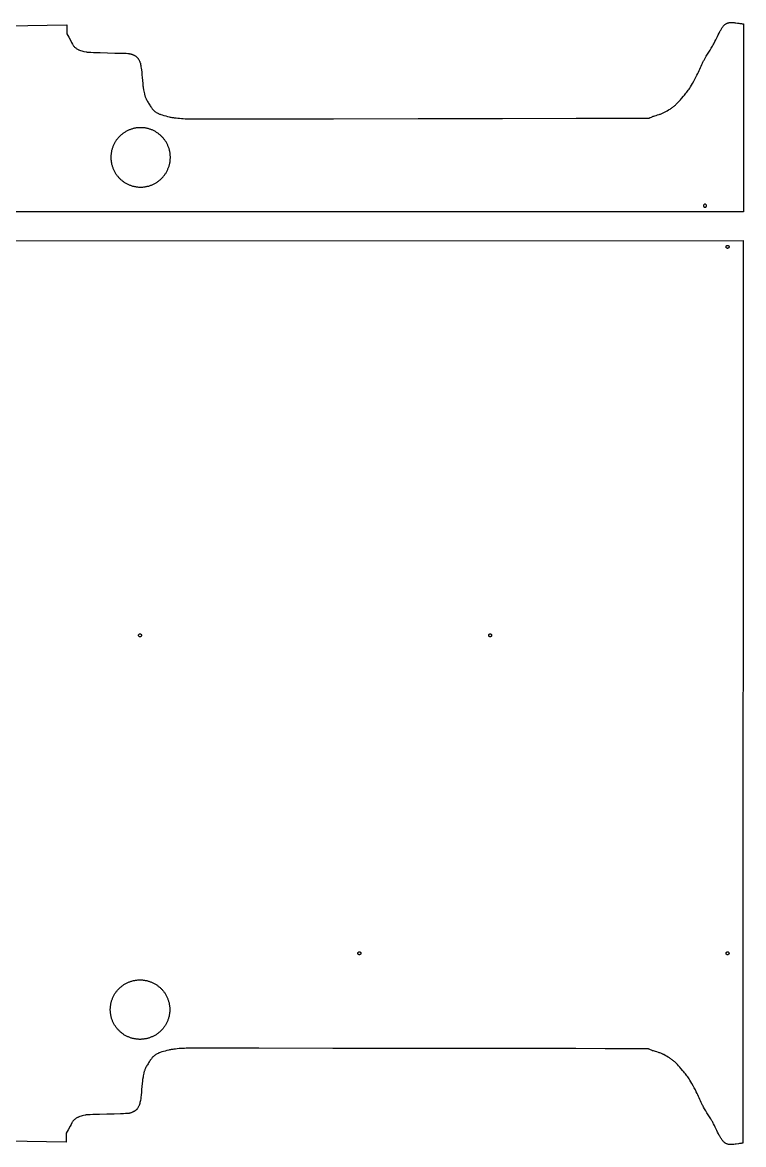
# Model space of a CAD drawing. Extents: x 370 to 4637, y 632 to 7112.
# Drawn here: x 1837 to 2807, y 2178 to 3688 of the extents above; entities that cross this region are included whole.
import ezdxf

# ---------------------------------------------------------------- set-up
doc = ezdxf.new("R2010")
doc.units = 0
doc.layers.add('Default Layer', color=1, linetype='CONTINUOUS')

msp = doc.modelspace()

# ---------------------------------------------------------------- linework, layer by layer
at = {"layer": 'Default Layer'}
for points in [[(1528.5, 3679), (1897, 3685.2), (1897, 3678.6), (1897, 3673.2), (1898.2, 3670.9), (1899.5, 3668.5), (1902.2, 3663.5), (1903.4, 3661.2), (1904.6, 3659.2), (1905.1, 3658.3), (1905.5, 3657.6), (1905.9, 3657), (1906.2, 3656.6), (1906.9, 3655.9), (1907.5, 3655.2), (1908.2, 3654.6), (1908.9, 3654), (1909.7, 3653.4), (1910.5, 3652.9), (1911.2, 3652.4), (1912.1, 3652), (1912.7, 3651.7), (1913.3, 3651.4), (1914.2, 3651.1), (1915.6, 3650.7), (1917, 3650.2), (1918.5, 3649.8), (1920, 3649.4), (1923, 3648.7), (1923.5, 3648.6), (1924.2, 3648.5), (1925.2, 3648.4), (1926.3, 3648.3), (1929.3, 3648.2), (1933, 3648), (1937.1, 3647.9), (1941.7, 3647.7), (1951.6, 3647.5), (1961.4, 3647.2), (1970.2, 3647), (1973.8, 3646.9), (1976.8, 3646.8), (1978.9, 3646.7), (1979.7, 3646.7), (1980.1, 3646.6), (1980.8, 3646.5), (1981.5, 3646.3), (1982.2, 3646.1), (1982.9, 3646), (1983.6, 3645.7), (1984.3, 3645.5), (1985, 3645.2), (1985.7, 3645), (1986.4, 3644.7), (1987, 3644.4), (1987.7, 3644.1), (1988.2, 3643.8), (1988.8, 3643.5), (1989.3, 3643.2), (1989.8, 3642.9), (1990.2, 3642.6), (1990.6, 3642.2), (1991.1, 3641.8), (1991.5, 3641.4), (1992, 3640.9), (1992.4, 3640.4), (1992.8, 3639.9), (1993.1, 3639.4), (1993.4, 3638.9), (1993.8, 3638.4), (1994.1, 3637.8), (1994.3, 3637.3), (1994.8, 3636.4), (1995, 3636), (1995.2, 3635.5), (1995.3, 3634.9), (1995.5, 3634.4), (1995.9, 3633.1), (1996.2, 3631.8), (1996.4, 3630.4), (1996.7, 3629.1), (1997.2, 3626.4), (1997.3, 3625.6), (1997.4, 3624.5), (1997.7, 3621.6), (1998, 3618), (1998.4, 3614.1), (1998.8, 3610.1), (1999.1, 3606.4), (1999.4, 3603.2), (1999.6, 3601.9), (1999.7, 3600.9), (2000.3, 3597.5), (2000.6, 3595.7), (2000.9, 3594), (2001.3, 3592.3), (2001.5, 3591.5), (2001.8, 3590.6), (2002, 3589.8), (2002.3, 3588.9), (2002.6, 3588.1), (2002.9, 3587.3), (2003.3, 3586.4), (2003.7, 3585.5), (2004.3, 3584.4), (2004.9, 3583.2), (2005.6, 3582), (2006.3, 3580.8), (2007.1, 3579.6), (2007.8, 3578.3), (2008.6, 3577.1), (2009.3, 3575.9), (2010.1, 3574.8), (2010.8, 3573.8), (2011.4, 3572.9), (2012, 3572.1), (2012.6, 3571.4), (2013, 3570.9), (2013.4, 3570.5), (2013.8, 3570.1), (2014.2, 3569.7), (2014.7, 3569.3), (2015.6, 3568.6), (2016.5, 3567.9), (2017.4, 3567.3), (2018.4, 3566.7), (2019.4, 3566.1), (2020.5, 3565.6), (2021, 3565.4), (2021.7, 3565.1), (2022.5, 3564.8), (2023.4, 3564.5), (2025.4, 3563.8), (2027.7, 3563.1), (2030.1, 3562.5), (2032.5, 3561.8), (2034.9, 3561.3), (2036, 3561), (2037.1, 3560.8), (2038.2, 3560.6), (2039.3, 3560.4), (2040.4, 3560.2), (2041.6, 3560.1), (2043.9, 3559.8), (2046.3, 3559.5), (2048.8, 3559.3), (2051.2, 3559.1), (2053.7, 3559), (2056.1, 3558.8), (2058.4, 3558.8), (2064.1, 3558.8), (2084.6, 3558.7), (2115.8, 3558.7), (2155.9, 3558.8), (2255.7, 3558.8), (2369.5, 3558.9), (2483.2, 3559.1), (2582.4, 3559.3), (2622, 3559.4), (2652.7, 3559.4), (2672.5, 3559.5), (2677.9, 3559.6), (2679.3, 3559.6), (2679.8, 3559.6), (2680.3, 3559.7), (2680.8, 3559.9), (2681.3, 3560), (2681.7, 3560.2), (2682.4, 3560.5), (2683.6, 3561), (2684.3, 3561.4), (2685, 3561.7), (2685.8, 3562), (2686.8, 3562.3), (2688.1, 3562.8), (2689.8, 3563.2), (2691.7, 3563.8), (2693.7, 3564.4), (2694.7, 3564.8), (2695.7, 3565.1), (2696.7, 3565.5), (2697.6, 3565.8), (2698.5, 3566.2), (2699.4, 3566.6), (2700.2, 3567), (2701, 3567.4), (2702.8, 3568.4), (2704.7, 3569.4), (2706.6, 3570.6), (2707.5, 3571.2), (2708.5, 3571.8), (2709.4, 3572.4), (2710.3, 3573.1), (2711.3, 3573.7), (2712.2, 3574.4), (2713, 3575), (2713.9, 3575.7), (2714.7, 3576.4), (2715.6, 3577.2), (2716.4, 3578), (2717.3, 3578.8), (2718.2, 3579.7), (2719.1, 3580.6), (2720.8, 3582.4), (2722.4, 3584.3), (2724, 3586), (2726.6, 3589.1), (2727.7, 3590.4), (2728.8, 3591.7), (2729.9, 3593), (2730.9, 3594.4), (2732, 3595.7), (2733, 3597.1), (2734, 3598.5), (2734.9, 3599.9), (2735.4, 3600.7), (2736, 3601.6), (2737.3, 3603.8), (2738.7, 3606.4), (2740.3, 3609.1), (2741.8, 3611.9), (2743.2, 3614.7), (2744.6, 3617.2), (2745.7, 3619.5), (2746.2, 3620.5), (2746.7, 3621.5), (2747.6, 3623.5), (2748.5, 3625.5), (2749.4, 3627.6), (2750.3, 3629.7), (2751.2, 3631.7), (2752.2, 3633.7), (2752.7, 3634.7), (2753.2, 3635.7), (2753.7, 3636.7), (2754.3, 3637.8), (2755.7, 3640.2), (2757.2, 3642.8), (2758.9, 3645.5), (2762.3, 3651), (2764, 3653.8), (2765.6, 3656.5), (2766.2, 3657.4), (2766.7, 3658.4), (2767.3, 3659.4), (2767.9, 3660.5), (2768.9, 3662.6), (2770, 3664.9), (2772.2, 3669.4), (2773.3, 3671.7), (2774.4, 3673.9), (2775.5, 3676), (2776, 3677), (2776.6, 3678), (2777.1, 3679), (2777.7, 3679.9), (2778.3, 3680.8), (2778.8, 3681.7), (2779.4, 3682.5), (2780, 3683.3), (2780.6, 3684), (2781.2, 3684.6), (2781.8, 3685.2), (2782.4, 3685.8), (2783.1, 3686.2), (2783.4, 3686.4), (2783.7, 3686.6), (2784.2, 3686.9), (2784.7, 3687.1), (2785.2, 3687.3), (2785.7, 3687.5), (2786.1, 3687.7), (2786.6, 3687.8), (2787.1, 3687.9), (2787.6, 3688), (2788.2, 3688.1), (2788.8, 3688.2), (2789.4, 3688.3), (2790, 3688.3), (2790.6, 3688.4), (2791.2, 3688.4), (2792.5, 3688.3), (2793.6, 3688.2), (2794.7, 3688.1), (2795.8, 3688), (2796.9, 3687.9), (2799, 3687.5), (2801.2, 3687.2), (2802.3, 3687), (2803.3, 3686.9), (2804.4, 3686.8), (2805.4, 3686.7), (2806.1, 3686.7), (2807.3, 3686.6), (2807.4, 3433.5), (2807.4, 3433.5), (2806.3, 3433.5), (998.5, 3433.5)], [(867.3, 3394.6), (2806.9, 3394.7), (2806.5, 2179.8), (2805.8, 2179.8), (2805, 2179.8), (2804.3, 2179.7), (2803.5, 2179.7), (2802, 2179.5), (2800.5, 2179.3), (2797.4, 2178.8), (2795.9, 2178.6), (2794.3, 2178.4), (2792.8, 2178.2), (2792.1, 2178.2), (2791.3, 2178.1), (2790.6, 2178.1), (2789.9, 2178.1), (2789.1, 2178.1), (2788.4, 2178.2), (2787.7, 2178.3), (2787, 2178.4), (2786.3, 2178.5), (2785.6, 2178.7), (2784.9, 2178.9), (2784.2, 2179.2), (2783.6, 2179.5), (2782.9, 2179.8), (2782.6, 2180), (2782.3, 2180.2), (2781.7, 2180.7), (2781.1, 2181.2), (2780.5, 2181.8), (2779.9, 2182.5), (2779.3, 2183.2), (2778.7, 2184), (2778.1, 2184.8), (2777.5, 2185.6), (2776.9, 2186.5), (2776.4, 2187.5), (2775.8, 2188.4), (2775.3, 2189.4), (2774.7, 2190.5), (2773.6, 2192.6), (2772.5, 2194.8), (2771.4, 2197.1), (2769.3, 2201.6), (2768.2, 2203.8), (2767.1, 2206), (2766.5, 2207), (2766, 2208.1), (2765.4, 2209), (2764.9, 2210), (2763.3, 2212.7), (2761.6, 2215.4), (2758.1, 2221), (2756.5, 2223.7), (2754.9, 2226.3), (2753.6, 2228.6), (2753, 2229.7), (2752.4, 2230.7), (2751.9, 2231.7), (2751.4, 2232.7), (2750.4, 2234.8), (2749.5, 2236.8), (2748.6, 2238.9), (2747.7, 2240.9), (2746.8, 2243), (2745.9, 2245), (2745.4, 2246), (2744.9, 2247), (2743.8, 2249.2), (2742.5, 2251.8), (2741, 2254.5), (2739.5, 2257.3), (2738, 2260.1), (2736.5, 2262.6), (2735.3, 2264.8), (2734.7, 2265.8), (2734.2, 2266.5), (2733.2, 2268), (2732.2, 2269.4), (2731.2, 2270.7), (2730.2, 2272.1), (2729.1, 2273.5), (2728, 2274.8), (2726.9, 2276.1), (2725.8, 2277.4), (2723.2, 2280.4), (2721.7, 2282.2), (2720, 2284), (2718.3, 2285.9), (2717.4, 2286.7), (2716.5, 2287.6), (2715.7, 2288.5), (2714.8, 2289.3), (2713.9, 2290), (2713.1, 2290.7), (2712.3, 2291.4), (2711.4, 2292.1), (2710.5, 2292.8), (2709.6, 2293.4), (2708.7, 2294.1), (2707.7, 2294.7), (2706.8, 2295.3), (2705.8, 2295.9), (2703.9, 2297), (2702.1, 2298.1), (2700.3, 2299.1), (2699.4, 2299.5), (2698.6, 2299.9), (2697.8, 2300.3), (2696.9, 2300.6), (2695.9, 2301), (2694.9, 2301.4), (2693.9, 2301.7), (2692.9, 2302), (2690.9, 2302.7), (2689.1, 2303.2), (2687.4, 2303.7), (2686, 2304.1), (2685, 2304.4), (2684.3, 2304.7), (2683.5, 2305.1), (2682.1, 2305.8), (2681.3, 2306.1), (2680.6, 2306.4), (2680.2, 2306.5), (2679.8, 2306.7), (2679.4, 2306.8), (2679, 2306.9), (2678.5, 2306.9), (2677.1, 2306.9), (2671.8, 2306.9), (2651.9, 2307), (2621.2, 2307.1), (2581.6, 2307.2), (2482.4, 2307.4), (2368.8, 2307.5), (2254.9, 2307.6), (2155.1, 2307.7), (2115, 2307.7), (2083.8, 2307.7), (2063.3, 2307.7), (2057.6, 2307.7), (2055.3, 2307.6), (2052.9, 2307.5), (2050.5, 2307.4), (2048, 2307.2), (2045.6, 2306.9), (2043.2, 2306.7), (2040.8, 2306.4), (2039.7, 2306.2), (2038.5, 2306.1), (2037.4, 2305.9), (2036.3, 2305.7), (2035.3, 2305.4), (2034.1, 2305.2), (2031.7, 2304.6), (2029.3, 2304), (2026.9, 2303.3), (2024.7, 2302.7), (2022.7, 2302), (2021.8, 2301.7), (2021, 2301.4), (2020.3, 2301.1), (2019.7, 2300.8), (2018.7, 2300.3), (2017.7, 2299.8), (2016.7, 2299.2), (2015.7, 2298.5), (2014.8, 2297.9), (2013.9, 2297.1), (2013.5, 2296.8), (2013, 2296.4), (2012.6, 2296), (2012.2, 2295.6), (2011.8, 2295.1), (2011.3, 2294.4), (2010.7, 2293.6), (2010, 2292.7), (2009.3, 2291.6), (2008.6, 2290.5), (2007.8, 2289.4), (2007.1, 2288.1), (2006.3, 2286.9), (2005.5, 2285.6), (2004.8, 2284.4), (2004.2, 2283.2), (2003.5, 2282.1), (2003, 2281), (2002.5, 2280), (2002.1, 2279.1), (2001.8, 2278.3), (2001.5, 2277.5), (2001.2, 2276.7), (2001, 2275.9), (2000.8, 2275), (2000.6, 2274.2), (2000.2, 2272.5), (1999.8, 2270.7), (1999.5, 2269), (1999, 2265.5), (1998.8, 2264.5), (1998.7, 2263.3), (1998.3, 2260.1), (1998, 2256.4), (1997.6, 2252.4), (1997.3, 2248.4), (1997, 2244.8), (1996.7, 2242), (1996.5, 2240.9), (1996.4, 2240.1), (1995.9, 2237.4), (1995.7, 2236), (1995.4, 2234.7), (1995.1, 2233.3), (1994.8, 2232.1), (1994.6, 2231.5), (1994.4, 2231), (1994.2, 2230.5), (1994, 2230), (1993.6, 2229.2), (1993.1, 2228.3), (1992.6, 2227.5), (1992.1, 2226.7), (1991.8, 2226.3), (1991.5, 2225.9), (1991.2, 2225.5), (1990.8, 2225.1), (1990.5, 2224.8), (1990.2, 2224.5), (1989.8, 2224.2), (1989.4, 2223.9), (1989, 2223.6), (1988.5, 2223.3), (1988, 2223), (1987.5, 2222.7), (1986.9, 2222.4), (1986.3, 2222.1), (1985.6, 2221.8), (1985, 2221.5), (1984.3, 2221.2), (1983.6, 2221), (1982.9, 2220.7), (1982.1, 2220.5), (1981.4, 2220.3), (1980.7, 2220.1), (1980, 2220), (1979.4, 2219.9), (1978.9, 2219.8), (1978.2, 2219.8), (1976, 2219.7), (1973.1, 2219.5), (1969.4, 2219.4), (1960.7, 2219.2), (1950.8, 2219), (1941, 2218.7), (1936.4, 2218.6), (1932.2, 2218.5), (1928.5, 2218.3), (1925.6, 2218.2), (1924.4, 2218.1), (1923.4, 2218), (1922.7, 2217.9), (1922.2, 2217.8), (1919.3, 2217.1), (1917.7, 2216.6), (1916.2, 2216.2), (1914.7, 2215.8), (1913.4, 2215.4), (1912.8, 2215.1), (1912.2, 2214.9), (1911.7, 2214.7), (1911.3, 2214.5), (1910.5, 2214), (1909.7, 2213.6), (1908.9, 2213), (1908.2, 2212.5), (1907.4, 2211.9), (1906.8, 2211.3), (1906.1, 2210.6), (1905.5, 2209.9), (1905.1, 2209.5), (1904.7, 2208.9), (1904.3, 2208.2), (1903.8, 2207.3), (1902.7, 2205.3), (1901.4, 2203), (1898.8, 2198), (1897.5, 2195.5), (1896.3, 2193.3), (1896.3, 2181.3), (1527.8, 2187.5)]]:
    msp.add_lwpolyline(points, dxfattribs=at)
for points in [[(1956.3, 3506.7), (1956.3, 3505.7), (1956.3, 3504.7), (1956.4, 3503.7), (1956.5, 3502.6), (1956.6, 3501.6), (1956.7, 3500.6), (1956.9, 3499.6), (1957.1, 3498.7), (1957.3, 3497.7), (1957.5, 3496.7), (1957.8, 3495.8), (1958.1, 3494.8), (1958.4, 3493.9), (1958.7, 3493), (1959, 3492.1), (1959.4, 3491.2), (1959.8, 3490.3), (1960.2, 3489.4), (1960.6, 3488.5), (1961.1, 3487.7), (1961.6, 3486.8), (1962.1, 3486), (1962.6, 3485.2), (1963.1, 3484.4), (1963.6, 3483.6), (1964.2, 3482.8), (1964.8, 3482), (1965.4, 3481.3), (1966, 3480.6), (1966.7, 3479.8), (1967.3, 3479.1), (1968, 3478.4), (1968.7, 3477.8), (1969.4, 3477.1), (1970.1, 3476.5), (1970.8, 3475.9), (1971.6, 3475.3), (1972.3, 3474.7), (1973.1, 3474.1), (1973.9, 3473.6), (1974.7, 3473), (1975.5, 3472.5), (1976.4, 3472), (1977.2, 3471.6), (1978.1, 3471.1), (1978.9, 3470.7), (1979.8, 3470.3), (1980.7, 3469.9), (1981.6, 3469.5), (1982.5, 3469.2), (1983.4, 3468.8), (1984.4, 3468.5), (1985.3, 3468.2), (1986.3, 3468), (1987.2, 3467.8), (1988.2, 3467.5), (1989.2, 3467.4), (1990.2, 3467.2), (1991.2, 3467), (1992.2, 3466.9), (1993.2, 3466.8), (1994.2, 3466.8), (1995.2, 3466.7), (1996.3, 3466.7), (1997.3, 3466.7), (1998.3, 3466.8), (1999.3, 3466.8), (2000.4, 3466.9), (2001.4, 3467), (2002.4, 3467.2), (2003.3, 3467.4), (2004.3, 3467.5), (2005.3, 3467.8), (2006.3, 3468), (2007.2, 3468.2), (2008.2, 3468.5), (2009.1, 3468.8), (2010, 3469.2), (2010.9, 3469.5), (2011.8, 3469.9), (2012.7, 3470.3), (2013.6, 3470.7), (2014.5, 3471.1), (2015.3, 3471.6), (2016.2, 3472), (2017, 3472.5), (2017.8, 3473), (2018.6, 3473.6), (2019.4, 3474.1), (2020.2, 3474.7), (2021, 3475.3), (2021.7, 3475.9), (2022.4, 3476.5), (2023.2, 3477.1), (2023.9, 3477.8), (2024.5, 3478.4), (2025.2, 3479.1), (2025.9, 3479.8), (2026.5, 3480.6), (2027.1, 3481.3), (2027.7, 3482), (2028.3, 3482.8), (2028.9, 3483.6), (2029.4, 3484.4), (2030, 3485.2), (2030.5, 3486), (2031, 3486.8), (2031.4, 3487.7), (2031.9, 3488.5), (2032.3, 3489.4), (2032.7, 3490.3), (2033.1, 3491.2), (2033.5, 3492.1), (2033.8, 3493), (2034.2, 3493.9), (2034.5, 3494.8), (2034.7, 3495.8), (2035, 3496.7), (2035.2, 3497.7), (2035.5, 3498.7), (2035.6, 3499.6), (2035.8, 3500.6), (2035.9, 3501.6), (2036.1, 3502.6), (2036.1, 3503.7), (2036.2, 3504.7), (2036.3, 3505.7), (2036.3, 3506.7), (2036.3, 3507.8), (2036.2, 3508.8), (2036.1, 3509.8), (2036.1, 3510.8), (2035.9, 3511.8), (2035.8, 3512.8), (2035.6, 3513.8), (2035.5, 3514.8), (2035.2, 3515.8), (2035, 3516.7), (2034.7, 3517.7), (2034.5, 3518.6), (2034.2, 3519.6), (2033.8, 3520.5), (2033.5, 3521.4), (2033.1, 3522.3), (2032.7, 3523.2), (2032.3, 3524.1), (2031.9, 3524.9), (2031.4, 3525.8), (2031, 3526.6), (2030.5, 3527.5), (2030, 3528.3), (2029.4, 3529.1), (2028.9, 3529.9), (2028.3, 3530.7), (2027.7, 3531.4), (2027.1, 3532.2), (2026.5, 3532.9), (2025.9, 3533.6), (2025.2, 3534.3), (2024.5, 3535), (2023.9, 3535.7), (2023.2, 3536.3), (2022.4, 3537), (2021.7, 3537.6), (2021, 3538.2), (2020.2, 3538.8), (2019.4, 3539.3), (2018.6, 3539.9), (2017.8, 3540.4), (2017, 3540.9), (2016.2, 3541.4), (2015.3, 3541.9), (2014.5, 3542.4), (2013.6, 3542.8), (2012.7, 3543.2), (2011.8, 3543.6), (2010.9, 3544), (2010, 3544.3), (2009.1, 3544.6), (2008.2, 3544.9), (2007.2, 3545.2), (2006.3, 3545.5), (2005.3, 3545.7), (2004.3, 3545.9), (2003.3, 3546.1), (2002.4, 3546.3), (2001.4, 3546.4), (2000.4, 3546.5), (1999.3, 3546.6), (1998.3, 3546.7), (1997.3, 3546.7), (1996.3, 3546.7), (1995.2, 3546.7), (1994.2, 3546.7), (1993.2, 3546.6), (1992.2, 3546.5), (1991.2, 3546.4), (1990.2, 3546.3), (1989.2, 3546.1), (1988.2, 3545.9), (1987.2, 3545.7), (1986.3, 3545.5), (1985.3, 3545.2), (1984.4, 3544.9), (1983.4, 3544.6), (1982.5, 3544.3), (1981.6, 3544), (1980.7, 3543.6), (1979.8, 3543.2), (1978.9, 3542.8), (1978.1, 3542.4), (1977.2, 3541.9), (1976.4, 3541.4), (1975.5, 3540.9), (1974.7, 3540.4), (1973.9, 3539.9), (1973.1, 3539.3), (1972.3, 3538.8), (1971.6, 3538.2), (1970.8, 3537.6), (1970.1, 3537), (1969.4, 3536.3), (1968.7, 3535.7), (1968, 3535), (1967.3, 3534.3), (1966.7, 3533.6), (1966, 3532.9), (1965.4, 3532.2), (1964.8, 3531.4), (1964.2, 3530.7), (1963.6, 3529.9), (1963.1, 3529.1), (1962.6, 3528.3), (1962.1, 3527.5), (1961.6, 3526.6), (1961.1, 3525.8), (1960.6, 3524.9), (1960.2, 3524.1), (1959.8, 3523.2), (1959.4, 3522.3), (1959, 3521.4), (1958.7, 3520.5), (1958.4, 3519.6), (1958.1, 3518.6), (1957.8, 3517.7), (1957.5, 3516.7), (1957.3, 3515.8), (1957.1, 3514.8), (1956.9, 3513.8), (1956.7, 3512.8), (1956.6, 3511.8), (1956.5, 3510.8), (1956.4, 3509.8), (1956.3, 3508.8), (1956.3, 3507.8), (1956.3, 3506.7)], [(2753.5, 3441.7), (2753.5, 3441.5), (2753.5, 3441.3), (2753.6, 3441.1), (2753.7, 3440.9), (2753.7, 3440.7), (2753.8, 3440.6), (2754, 3440.4), (2754.1, 3440.3), (2754.2, 3440.1), (2754.4, 3440), (2754.5, 3439.9), (2754.7, 3439.9), (2754.9, 3439.8), (2755.1, 3439.7), (2755.3, 3439.7), (2755.5, 3439.7), (2755.7, 3439.7), (2755.9, 3439.7), (2756.1, 3439.8), (2756.3, 3439.9), (2756.4, 3439.9), (2756.6, 3440), (2756.8, 3440.1), (2756.9, 3440.3), (2757, 3440.4), (2757.2, 3440.6), (2757.3, 3440.7), (2757.3, 3440.9), (2757.4, 3441.1), (2757.5, 3441.3), (2757.5, 3441.5), (2757.5, 3441.7), (2757.5, 3441.9), (2757.5, 3442.1), (2757.4, 3442.3), (2757.3, 3442.5), (2757.3, 3442.6), (2757.2, 3442.8), (2757, 3443), (2756.9, 3443.1), (2756.8, 3443.2), (2756.6, 3443.4), (2756.4, 3443.5), (2756.3, 3443.5), (2756.1, 3443.6), (2755.9, 3443.7), (2755.7, 3443.7), (2755.5, 3443.7), (2755.3, 3443.7), (2755.1, 3443.7), (2754.9, 3443.6), (2754.7, 3443.5), (2754.5, 3443.5), (2754.4, 3443.4), (2754.2, 3443.2), (2754.1, 3443.1), (2754, 3443), (2753.8, 3442.8), (2753.7, 3442.6), (2753.7, 3442.5), (2753.6, 3442.3), (2753.5, 3442.1), (2753.5, 3441.9), (2753.5, 3441.7)], [(2783.8, 3386.3), (2783.8, 3386.5), (2783.8, 3386.7), (2783.9, 3386.9), (2784, 3387.1), (2784, 3387.3), (2784.1, 3387.5), (2784.2, 3387.6), (2784.4, 3387.7), (2784.5, 3387.9), (2784.7, 3388), (2784.8, 3388.1), (2785, 3388.2), (2785.2, 3388.2), (2785.4, 3388.3), (2785.6, 3388.3), (2785.8, 3388.3), (2786, 3388.3), (2786.2, 3388.3), (2786.4, 3388.2), (2786.6, 3388.2), (2786.7, 3388.1), (2786.9, 3388), (2787.1, 3387.9), (2787.2, 3387.7), (2787.3, 3387.6), (2787.5, 3387.5), (2787.6, 3387.3), (2787.6, 3387.1), (2787.7, 3386.9), (2787.8, 3386.7), (2787.8, 3386.5), (2787.8, 3386.3), (2787.8, 3386.1), (2787.8, 3385.9), (2787.7, 3385.7), (2787.6, 3385.6), (2787.6, 3385.4), (2787.5, 3385.2), (2787.3, 3385.1), (2787.2, 3384.9), (2787.1, 3384.8), (2786.9, 3384.7), (2786.7, 3384.6), (2786.6, 3384.5), (2786.4, 3384.4), (2786.2, 3384.4), (2786, 3384.3), (2785.8, 3384.3), (2785.6, 3384.3), (2785.4, 3384.4), (2785.2, 3384.4), (2785, 3384.5), (2784.8, 3384.6), (2784.7, 3384.7), (2784.5, 3384.8), (2784.4, 3384.9), (2784.2, 3385.1), (2784.1, 3385.2), (2784, 3385.4), (2784, 3385.6), (2783.9, 3385.7), (2783.8, 3385.9), (2783.8, 3386.1), (2783.8, 3386.3)], [(1993.5, 2863.5), (1993.5, 2863.7), (1993.5, 2863.9), (1993.6, 2864.1), (1993.6, 2864.3), (1993.7, 2864.4), (1993.8, 2864.6), (1993.9, 2864.8), (1994.1, 2864.9), (1994.2, 2865), (1994.3, 2865.1), (1994.5, 2865.2), (1994.7, 2865.3), (1994.9, 2865.4), (1995.1, 2865.4), (1995.3, 2865.5), (1995.5, 2865.5), (1995.7, 2865.5), (1995.9, 2865.4), (1996.1, 2865.4), (1996.2, 2865.3), (1996.4, 2865.2), (1996.6, 2865.1), (1996.7, 2865), (1996.9, 2864.9), (1997, 2864.8), (1997.1, 2864.6), (1997.2, 2864.4), (1997.3, 2864.3), (1997.4, 2864.1), (1997.4, 2863.9), (1997.5, 2863.7), (1997.5, 2863.5), (1997.5, 2863.3), (1997.4, 2863.1), (1997.4, 2862.9), (1997.3, 2862.7), (1997.2, 2862.5), (1997.1, 2862.4), (1997, 2862.2), (1996.9, 2862.1), (1996.7, 2861.9), (1996.6, 2861.8), (1996.4, 2861.7), (1996.2, 2861.6), (1996.1, 2861.6), (1995.9, 2861.5), (1995.7, 2861.5), (1995.5, 2861.5), (1995.3, 2861.5), (1995.1, 2861.5), (1994.9, 2861.6), (1994.7, 2861.6), (1994.5, 2861.7), (1994.3, 2861.8), (1994.2, 2861.9), (1994.1, 2862.1), (1993.9, 2862.2), (1993.8, 2862.4), (1993.7, 2862.5), (1993.6, 2862.7), (1993.6, 2862.9), (1993.5, 2863.1), (1993.5, 2863.3), (1993.5, 2863.5)], [(2464.6, 2863.5), (2464.6, 2863.7), (2464.6, 2863.9), (2464.6, 2864.1), (2464.7, 2864.3), (2464.8, 2864.4), (2464.9, 2864.6), (2465, 2864.8), (2465.1, 2864.9), (2465.3, 2865), (2465.4, 2865.1), (2465.6, 2865.2), (2465.8, 2865.3), (2466, 2865.4), (2466.2, 2865.4), (2466.4, 2865.5), (2466.6, 2865.5), (2466.8, 2865.5), (2467, 2865.4), (2467.2, 2865.4), (2467.3, 2865.3), (2467.5, 2865.2), (2467.7, 2865.1), (2467.8, 2865), (2468, 2864.9), (2468.1, 2864.8), (2468.2, 2864.6), (2468.3, 2864.4), (2468.4, 2864.3), (2468.5, 2864.1), (2468.5, 2863.9), (2468.5, 2863.7), (2468.6, 2863.5), (2468.5, 2863.3), (2468.5, 2863.1), (2468.5, 2862.9), (2468.4, 2862.7), (2468.3, 2862.5), (2468.2, 2862.4), (2468.1, 2862.2), (2468, 2862.1), (2467.8, 2861.9), (2467.7, 2861.8), (2467.5, 2861.7), (2467.3, 2861.6), (2467.2, 2861.6), (2467, 2861.5), (2466.8, 2861.5), (2466.6, 2861.5), (2466.4, 2861.5), (2466.2, 2861.5), (2466, 2861.6), (2465.8, 2861.6), (2465.6, 2861.7), (2465.4, 2861.8), (2465.3, 2861.9), (2465.1, 2862.1), (2465, 2862.2), (2464.9, 2862.4), (2464.8, 2862.5), (2464.7, 2862.7), (2464.6, 2862.9), (2464.6, 2863.1), (2464.6, 2863.3), (2464.6, 2863.5)], [(2288.5, 2435.5), (2288.6, 2435.7), (2288.6, 2435.9), (2288.6, 2436.1), (2288.7, 2436.3), (2288.8, 2436.5), (2288.9, 2436.6), (2289, 2436.8), (2289.1, 2436.9), (2289.3, 2437.1), (2289.4, 2437.2), (2289.6, 2437.3), (2289.8, 2437.4), (2290, 2437.4), (2290.1, 2437.5), (2290.3, 2437.5), (2290.5, 2437.5), (2290.8, 2437.5), (2290.9, 2437.5), (2291.1, 2437.4), (2291.3, 2437.4), (2291.5, 2437.3), (2291.7, 2437.2), (2291.8, 2437.1), (2292, 2436.9), (2292.1, 2436.8), (2292.2, 2436.6), (2292.3, 2436.5), (2292.4, 2436.3), (2292.5, 2436.1), (2292.5, 2435.9), (2292.5, 2435.7), (2292.5, 2435.5), (2292.5, 2435.3), (2292.5, 2435.1), (2292.5, 2434.9), (2292.4, 2434.8), (2292.3, 2434.6), (2292.2, 2434.4), (2292.1, 2434.3), (2292, 2434.1), (2291.8, 2434), (2291.7, 2433.9), (2291.5, 2433.8), (2291.3, 2433.7), (2291.1, 2433.6), (2290.9, 2433.6), (2290.8, 2433.5), (2290.5, 2433.5), (2290.3, 2433.5), (2290.1, 2433.6), (2290, 2433.6), (2289.8, 2433.7), (2289.6, 2433.8), (2289.4, 2433.9), (2289.3, 2434), (2289.1, 2434.1), (2289, 2434.3), (2288.9, 2434.4), (2288.8, 2434.6), (2288.7, 2434.8), (2288.6, 2434.9), (2288.6, 2435.1), (2288.6, 2435.3), (2288.5, 2435.5)], [(2783.8, 2435.5), (2783.8, 2435.7), (2783.8, 2435.9), (2783.9, 2436.1), (2784, 2436.3), (2784, 2436.5), (2784.1, 2436.6), (2784.2, 2436.8), (2784.4, 2436.9), (2784.5, 2437.1), (2784.7, 2437.2), (2784.8, 2437.3), (2785, 2437.4), (2785.2, 2437.4), (2785.4, 2437.5), (2785.6, 2437.5), (2785.8, 2437.5), (2786, 2437.5), (2786.2, 2437.5), (2786.4, 2437.4), (2786.6, 2437.4), (2786.7, 2437.3), (2786.9, 2437.2), (2787.1, 2437.1), (2787.2, 2436.9), (2787.3, 2436.8), (2787.5, 2436.6), (2787.6, 2436.5), (2787.6, 2436.3), (2787.7, 2436.1), (2787.8, 2435.9), (2787.8, 2435.7), (2787.8, 2435.5), (2787.8, 2435.3), (2787.8, 2435.1), (2787.7, 2434.9), (2787.6, 2434.8), (2787.6, 2434.6), (2787.5, 2434.4), (2787.3, 2434.3), (2787.2, 2434.1), (2787.1, 2434), (2786.9, 2433.9), (2786.7, 2433.8), (2786.6, 2433.7), (2786.4, 2433.6), (2786.2, 2433.6), (2786, 2433.5), (2785.8, 2433.5), (2785.6, 2433.5), (2785.4, 2433.6), (2785.2, 2433.6), (2785, 2433.7), (2784.8, 2433.8), (2784.7, 2433.9), (2784.5, 2434), (2784.4, 2434.1), (2784.2, 2434.3), (2784.1, 2434.4), (2784, 2434.6), (2784, 2434.8), (2783.9, 2434.9), (2783.8, 2435.1), (2783.8, 2435.3), (2783.8, 2435.5)], [(1955.5, 2359.7), (1955.5, 2360.8), (1955.6, 2361.8), (1955.6, 2362.8), (1955.7, 2363.8), (1955.8, 2364.8), (1956, 2365.8), (1956.1, 2366.8), (1956.3, 2367.8), (1956.5, 2368.8), (1956.8, 2369.7), (1957, 2370.7), (1957.3, 2371.6), (1957.6, 2372.6), (1957.9, 2373.5), (1958.3, 2374.4), (1958.6, 2375.3), (1959, 2376.2), (1959.4, 2377.1), (1959.9, 2377.9), (1960.3, 2378.8), (1960.8, 2379.6), (1961.3, 2380.5), (1961.8, 2381.3), (1962.3, 2382.1), (1962.9, 2382.9), (1963.4, 2383.7), (1964, 2384.4), (1964.6, 2385.2), (1965.3, 2385.9), (1965.9, 2386.6), (1966.5, 2387.3), (1967.2, 2388), (1967.9, 2388.7), (1968.6, 2389.3), (1969.3, 2390), (1970.1, 2390.6), (1970.8, 2391.2), (1971.6, 2391.8), (1972.3, 2392.4), (1973.1, 2392.9), (1973.9, 2393.4), (1974.8, 2393.9), (1975.6, 2394.4), (1976.4, 2394.9), (1977.3, 2395.4), (1978.2, 2395.8), (1979, 2396.2), (1979.9, 2396.6), (1980.8, 2397), (1981.7, 2397.3), (1982.7, 2397.6), (1983.6, 2397.9), (1984.6, 2398.2), (1985.5, 2398.5), (1986.5, 2398.7), (1987.4, 2398.9), (1988.4, 2399.1), (1989.4, 2399.3), (1990.4, 2399.4), (1991.4, 2399.5), (1992.4, 2399.6), (1993.4, 2399.7), (1994.5, 2399.7), (1995.5, 2399.7), (1996.5, 2399.7), (1997.6, 2399.7), (1998.6, 2399.6), (1999.6, 2399.5), (2000.6, 2399.4), (2001.6, 2399.3), (2002.6, 2399.1), (2003.6, 2398.9), (2004.5, 2398.7), (2005.5, 2398.5), (2006.5, 2398.2), (2007.4, 2397.9), (2008.3, 2397.6), (2009.3, 2397.3), (2010.2, 2397), (2011.1, 2396.6), (2012, 2396.2), (2012.8, 2395.8), (2013.7, 2395.4), (2014.6, 2394.9), (2015.4, 2394.4), (2016.2, 2393.9), (2017.1, 2393.4), (2017.9, 2392.9), (2018.7, 2392.4), (2019.4, 2391.8), (2020.2, 2391.2), (2020.9, 2390.6), (2021.7, 2390), (2022.4, 2389.3), (2023.1, 2388.7), (2023.8, 2388), (2024.5, 2387.3), (2025.1, 2386.6), (2025.7, 2385.9), (2026.4, 2385.2), (2027, 2384.4), (2027.6, 2383.7), (2028.1, 2382.9), (2028.7, 2382.1), (2029.2, 2381.3), (2029.7, 2380.5), (2030.2, 2379.6), (2030.7, 2378.8), (2031.1, 2377.9), (2031.6, 2377.1), (2032, 2376.2), (2032.4, 2375.3), (2032.7, 2374.4), (2033.1, 2373.5), (2033.4, 2372.6), (2033.7, 2371.6), (2034, 2370.7), (2034.2, 2369.7), (2034.5, 2368.8), (2034.7, 2367.8), (2034.9, 2366.8), (2035, 2365.8), (2035.2, 2364.8), (2035.3, 2363.8), (2035.4, 2362.8), (2035.4, 2361.8), (2035.5, 2360.8), (2035.5, 2359.7), (2035.5, 2358.7), (2035.4, 2357.7), (2035.4, 2356.7), (2035.3, 2355.6), (2035.2, 2354.6), (2035, 2353.6), (2034.9, 2352.7), (2034.7, 2351.7), (2034.5, 2350.7), (2034.2, 2349.7), (2034, 2348.8), (2033.7, 2347.8), (2033.4, 2346.9), (2033.1, 2346), (2032.7, 2345.1), (2032.4, 2344.2), (2032, 2343.3), (2031.6, 2342.4), (2031.1, 2341.5), (2030.7, 2340.7), (2030.2, 2339.8), (2029.7, 2339), (2029.2, 2338.2), (2028.7, 2337.4), (2028.1, 2336.6), (2027.6, 2335.8), (2027, 2335), (2026.4, 2334.3), (2025.7, 2333.6), (2025.1, 2332.8), (2024.5, 2332.1), (2023.8, 2331.5), (2023.1, 2330.8), (2022.4, 2330.1), (2021.7, 2329.5), (2020.9, 2328.9), (2020.2, 2328.3), (2019.4, 2327.7), (2018.7, 2327.1), (2017.9, 2326.6), (2017.1, 2326), (2016.2, 2325.5), (2015.4, 2325), (2014.6, 2324.6), (2013.7, 2324.1), (2012.8, 2323.7), (2012, 2323.3), (2011.1, 2322.9), (2010.2, 2322.5), (2009.3, 2322.2), (2008.3, 2321.8), (2007.4, 2321.5), (2006.5, 2321.3), (2005.5, 2321), (2004.5, 2320.8), (2003.6, 2320.5), (2002.6, 2320.4), (2001.6, 2320.2), (2000.6, 2320.1), (1999.6, 2319.9), (1998.6, 2319.9), (1997.6, 2319.8), (1996.5, 2319.7), (1995.5, 2319.7), (1994.5, 2319.7), (1993.4, 2319.8), (1992.4, 2319.9), (1991.4, 2319.9), (1990.4, 2320.1), (1989.4, 2320.2), (1988.4, 2320.4), (1987.4, 2320.5), (1986.5, 2320.8), (1985.5, 2321), (1984.6, 2321.3), (1983.6, 2321.5), (1982.7, 2321.8), (1981.7, 2322.2), (1980.8, 2322.5), (1979.9, 2322.9), (1979, 2323.3), (1978.2, 2323.7), (1977.3, 2324.1), (1976.4, 2324.6), (1975.6, 2325), (1974.8, 2325.5), (1973.9, 2326), (1973.1, 2326.6), (1972.3, 2327.1), (1971.6, 2327.7), (1970.8, 2328.3), (1970.1, 2328.9), (1969.3, 2329.5), (1968.6, 2330.1), (1967.9, 2330.8), (1967.2, 2331.5), (1966.5, 2332.1), (1965.9, 2332.8), (1965.3, 2333.6), (1964.6, 2334.3), (1964, 2335), (1963.4, 2335.8), (1962.9, 2336.6), (1962.3, 2337.4), (1961.8, 2338.2), (1961.3, 2339), (1960.8, 2339.8), (1960.3, 2340.7), (1959.9, 2341.5), (1959.4, 2342.4), (1959, 2343.3), (1958.6, 2344.2), (1958.3, 2345.1), (1957.9, 2346), (1957.6, 2346.9), (1957.3, 2347.8), (1957, 2348.8), (1956.8, 2349.7), (1956.5, 2350.7), (1956.3, 2351.7), (1956.1, 2352.7), (1956, 2353.6), (1955.8, 2354.6), (1955.7, 2355.6), (1955.6, 2356.7), (1955.6, 2357.7), (1955.5, 2358.7), (1955.5, 2359.7)]]:
    msp.add_lwpolyline(points, close=True, dxfattribs=at)

doc.saveas('drawing.dxf')
